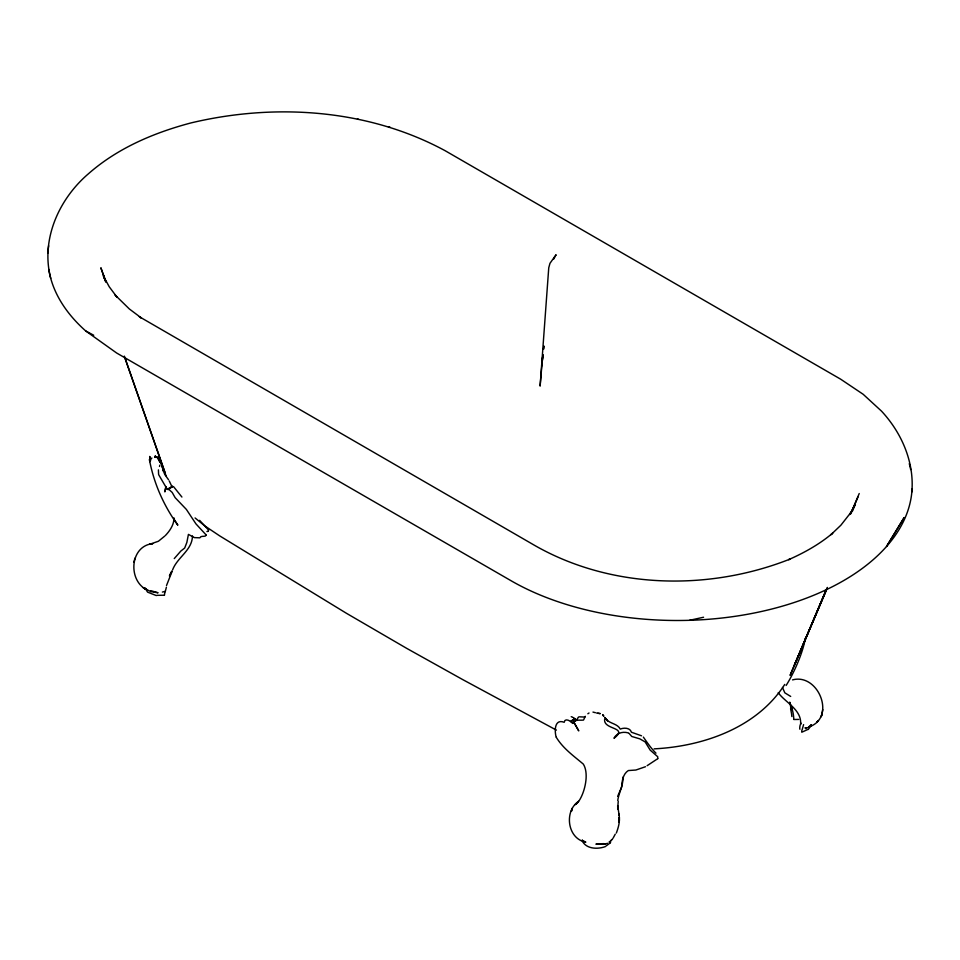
<?xml version="1.0" encoding="UTF-8"?>
<svg xmlns="http://www.w3.org/2000/svg" width="960" height="960" viewBox="0 0 960 960"><rect width="100%" height="100%" fill="white"/><g stroke="black" fill="none" stroke-linecap="round" stroke-linejoin="round"><path stroke-width="1.44" d="M911.844 491.964C914.46 462.084 901.632 432.828 881.544 411.168L863.172 394.284L840.648 379.176L445.2 150.744C368.628 109.272 276.264 102.888 192.336 122.604L190.872 122.952C153.696 132.804 117.3 148.26 88.212 173.964C58.872 199.14 40.56 239.712 50.724 278.316M166.512 585.528L171.888 571.884M617.676 808.404L618.24 801.288M164.928 535.944L158.424 541.248L149.748 544.26L152.796 543.648C130.452 545.712 127.656 578.844 145.596 589.2L144.108 588.24L150.852 591.636L158.064 592.776L150.804 590.664M166.392 587.244L164.976 592.656A5.844 1.632 78.1 0 0 164.532 594.948L164.328 595.32M541.764 366.648L540.108 386.088L548.748 267.792L549.972 263.316L556.092 254.748L553.584 259.032L554.436 257.196M542.352 360.804L542.952 354.96M811.176 725.46L808.272 729.468M192.468 535.968C192.216 550.392 177.288 557.22 172.584 569.928M542.796 355.836L541.668 366.108L542.916 354.732M803.604 724.608L802.176 729.648A5.844 1.632 78.1 0 0 801.732 731.94L801.804 732.24M792.552 679.884C818.568 672.852 836.52 718.092 808.872 726.912M800.82 724.008L800.964 723.12M158.412 469.884L158.592 474.24A2.04 0.696 67.5 0 0 158.916 475.116L167.244 489.324L169.236 489.72L172.2 492.456L175.14 497.652L186.384 509.436L195.972 523.908L206.136 534.936M585.252 716.316L583.716 719.676A2.04 1.332 39.7 0 1 583.296 720.12C579.864 720.528 574.452 718.956 573.228 723.3M822 713.748L821.88 714.444L822.756 709.584M165.828 486.54L164.868 491.916L165.9 486.924M622.956 777.12C623.34 785.436 618.996 792.336 617.748 800.388M805.368 638.184C802.752 653.772 793.092 674.616 786.12 685.452M159.492 466.464L159.804 465.192M134.952 558.168L133.86 562.284M206.172 535.2C205.236 537.42 200.952 535.104 199.848 537.828L194.412 537.612L188.424 534.384L186.852 542.448L184.668 548.04L180.816 551.076L174.264 558.588M617.664 796.344L621.684 786.996C622.008 781.128 622.884 774.012 628.332 770.556L635.892 770.028L645.468 766.728M615.24 834.18L613.164 838.02M616.356 833.016C618.576 827.052 620.52 820.176 618.732 813.912L619.2 815.4L617.664 805.752L617.808 809.256L617.7 807.456M850.476 514.248L859.224 493.524M794.028 666.072L826.44 589.308M794.556 664.824L826.416 589.368M851.496 512.316L857.928 497.136M790.056 675.432L827.34 587.436M852.468 511.056L855.408 504.168L849.696 514.524L851.124 512.16L840.888 525.204L830.964 534.684L832.776 533.052C819.588 544.224 804.408 552.684 788.652 559.656L790.272 558.996C708 591.624 609.168 589.224 532.044 543.888L139.32 316.704L141.444 318.036L129.36 308.976L115.116 295.032L117.012 297.192L109.236 286.776L103.392 276.06L105.732 281.592M790.356 674.712L827.196 588.288M657.768 758.604L657.732 756.744L650.148 750.072L645.132 741.9L639.84 738.864L631.752 736.476L628.968 733.26M576.972 719.472L578.376 717.18M171.768 571.248L169.44 575.94L171.192 572.484M171.264 572.364L171.888 571.212M784.728 684.432C756.996 727.716 703.428 746.34 654.12 748.86M657.744 758.676L647.124 765.696M604.644 719.448C603.348 730.116 628.944 726.792 613.98 738.288C616.728 733.044 622.536 731.292 628.2 732.876M208.296 531.228L208.56 530.16M610.344 842.784L610.512 842.448A5.844 4.488 32.2 0 1 611.724 839.604M810.468 725.712L811.152 724.896M156.636 457.512L157.86 456.768L160.056 458.244M165.576 535.332C170.004 530.628 174.072 524.604 173.976 517.896M611.556 840.048L612.6 838.92M556.104 736.98C554.472 730.884 554.4 718.548 564.204 722.28C564.684 717.564 570.96 720.924 572.58 723.348L576.396 719.82M151.86 458.04C149.748 459.024 150.948 464.184 149.4 459.552C153.78 483.228 163.74 505.692 177.84 525.168L173.988 519.06M571.248 722.016L574.68 718.56L573.276 717.54M575.052 804.756L578.58 801.348C563.736 811.236 567.456 839.04 585.816 842.112L583.404 840.864M610.116 843L606.168 845.916M811.116 724.932L808.368 727.188M575.52 804.384C582.216 800.784 590.676 775.836 583.32 764.112C573.72 755.952 563.028 748.476 556.284 737.292M168.492 489.372L172.62 486.432L173.7 486.84L181.908 497.04M570.492 721.464L574.68 718.56M587.844 713.76L589.032 713.004M807.924 729.432L802.704 731.808M167.988 489.204L172.62 486.432M167.244 489.324L172.272 486.42M605.928 843.852L607.44 843.288M605.484 846.54C598.116 849.348 586.848 849.24 582.54 841.5M165.264 591.348L162.372 592.068M208.044 531.372L206.928 531.54M573.228 723.3L572.58 723.348M150.204 544.164L151.008 543.984M689.544 620.304L703.56 617.244M579.216 716.82L584.856 717.06M603.6 843.624L595.908 844.14L605.484 844.008M804.9 727.896L806.076 727.752M794.28 719.496L798.72 719.424M163.536 595.236L156.996 595.332M789.876 702.48L791.004 708.684M149.7 456.516L149.796 461.652M571.212 716.676L572.568 717.18M596.508 713.004L600.276 713.628L597.804 713.196M156.36 595.596L147.576 592.128L145.008 588.036M357.42 119.04L358.632 119.328M388.392 126.84L390.108 127.26M592.968 712.08L595.368 712.68M641.508 735.792L631.464 732.24C630.084 727.536 623.796 727.596 620.256 729.084C617.52 723.756 610.644 723.804 606.624 719.796L607.464 720.6L605.664 718.428M556.416 730.116L462.852 679.668L406.74 648.384L346.476 613.308L219.756 535.92L204.768 525.9L195.084 517.956M48.804 269.436A234.912 135.624 0 0 0 85.728 330.972L93.732 335.244M790.692 696.444L784.824 692.82L782.496 687.492M643.356 737.088C647.232 742.572 651.24 748.596 655.968 753.144M85.728 330.972L116.64 353.004L511.14 580.776A234.912 135.624 0 0 0 763.836 610.944A234.912 135.624 0 0 0 912.06 489M793.776 719.52L793.74 719.256A11.688 3.264 78.1 0 0 792.852 711.852L789.744 702.228M575.256 719.076L575.952 719.832M145.932 588.66L146.508 589.284M791.94 716.568L791.736 716.088A5.844 1.632 78.1 0 0 791.292 712.38L790.572 708.636M799.932 729.252L799.728 728.772A11.688 3.264 78.1 0 1 800.616 724.176C801.768 709.716 785.628 702.756 778.212 692.724M582.36 840.336L583.056 841.152M149.724 456.528L150.24 457.596M199.608 520.344L208.524 529.992M171.912 486.564L169.236 480.972M168.516 479.712L164.808 474.552L162.696 469.236L163.164 470.556M573.876 722.46L578.76 730.884L573.852 722.112M157.812 457.836L161.316 463.416L162.36 467.376M104.748 278.772L100.86 267.78L105.828 281.88M103.272 274.572L105.744 281.64M124.32 356.112L165.36 473.436M124.632 357.144L166.044 475.74M156.12 457.368L155.268 455.724L155.16 457.44M791.94 708.324L791.052 705.588L792.456 710.268L792.024 708.612M582.528 841.416L582.3 840.072M161.88 465.528L161.412 463.716L163.26 470.868M47.94 252.984A234.912 135.624 0 0 1 48.66 245.772M909.276 463.656A234.912 135.624 0 0 1 910.668 469.56M603.444 715.74L603.816 716.352L602.676 714.624L603.444 715.776M619.284 819.792L619.152 821.232L619.344 817.308L618.876 822.264L619.38 819.756M543.852 346.188L543.552 349.116L543.852 346.188M821.748 715.152L821.112 716.784L821.736 715.26M571.392 811.284L572.304 808.308L571.392 811.284M904.164 517.572L886.56 546.444L904.164 517.572M610.092 841.404L609.264 842.076L610.092 841.404M818.388 720.552L817.104 721.908L818.388 720.552M806.976 727.728L805.86 728.544L806.976 727.728M156.384 456.948L154.74 457.092L156.384 456.948M604.464 843.996L601.572 843.84L604.464 843.996M145.872 588.804L143.34 587.808L145.872 588.804M607.092 719.892L606.48 719.424L607.092 719.892M606.456 719.52L604.908 717.732L606.456 719.52M607.44 720.564L606.612 719.808L607.464 720.6M161.172 463.176L159.192 460.488L161.172 463.176M160.092 462.084L157.884 458.112L160.092 462.084M619.164 819.648L619.02 819L619.272 821.04L619.164 819.648"/></g></svg>
